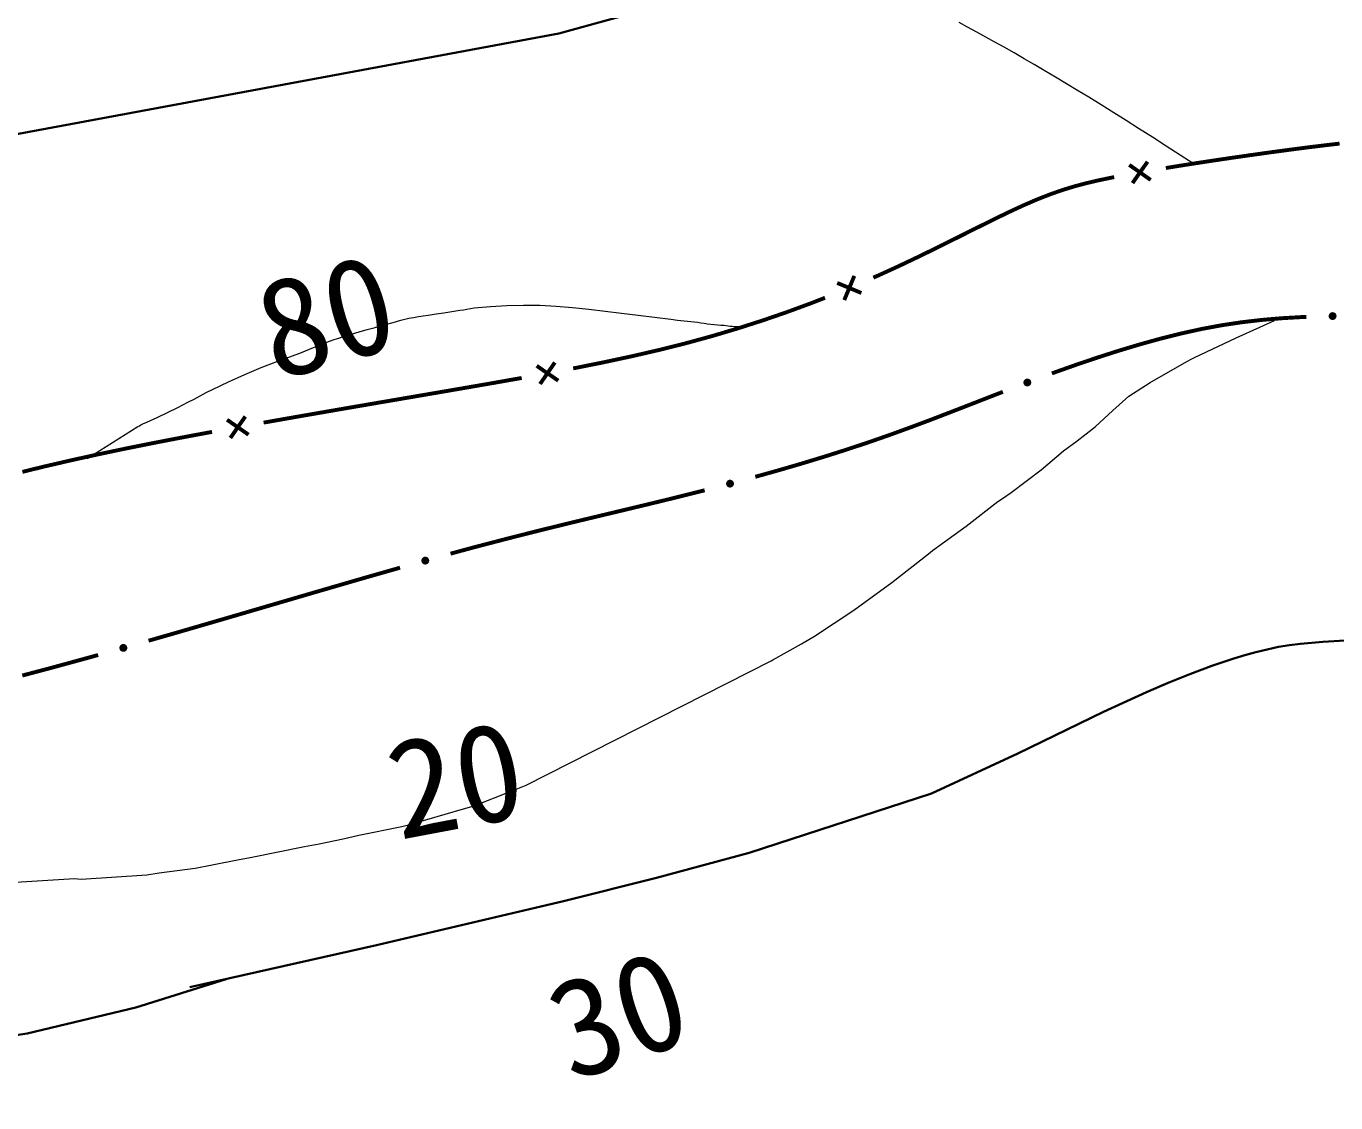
# Model space of a CAD drawing. Header units: inches. Extents: x 36473197 to 36486087, y 3899343 to 3911260.
# Drawn here: x 36484053.8 to 36484253.8, y 3903423.6 to 3903588 of the extents above; entities that cross this region are included whole.
import ezdxf

# ---------------------------------------------------------------- set-up
doc = ezdxf.new("R2010")
doc.units = ezdxf.units.IN
doc.header["$MEASUREMENT"] = 0
doc.layers.get('0').update_dxf_attribs({"lineweight": 0})
doc.layers.get('Defpoints').update_dxf_attribs({"lineweight": 0})
for name, color, linetype, lineweight, true_color in [('保护煤柱', 7, 'Continuous', 0, 0xff0042), ('断层上盘', 1, 'Continuous', 0, 0xff0000), ('断层下盘', 1, 'Continuous', 0, 0xff0000)]:
    doc.layers.add(name, color=color, linetype=linetype, lineweight=lineweight, true_color=true_color)
for name, color, linetype, lineweight in [('四盘区辅运巷', 7, 'Continuous', 0), ('等值线', 7, 'Continuous', 0), ('等值线注记', 7, 'Continuous', 0)]:
    doc.layers.add(name, color=color, linetype=linetype, lineweight=lineweight)
doc.styles.add('仿宋', font='simfang.ttf')
doc.styles.add('宋体', font='SIMSUN.TTC')
doc.linetypes.add('保护煤柱', pattern='A,0.0195,-0.001,[6,西北矿业高家堡煤矿2022年采掘接续图(2022.8.14).shx,S=1.015748031496063e-06,R=0,X=0,Y=0],0.0195', length=0.04)
doc.dimstyles.get("Standard").update_dxf_attribs({"dimtxt": 30, "dimasz": 20, "dimexe": 0.18, "dimexo": 0.0625, "dimgap": 0.09, "dimtad": 1, "dimdec": 0, "dimzin": 0, "dimdsep": 46, "dimtxsty": '仿宋', "dimcen": 0.09, "dimclrd": 150, "dimclre": 150, "dimadec": 0, "dimazin": 0, "dimtfac": 1, "dimtdec": 0, "dimtofl": 0, "dimtmove": 0, "dimatfit": 3, "dimfxl": 1, "dimtolj": 1, "dimtzin": 0, "dimlwd": 0, "dimarcsym": 0})

# ---------------------------------------------------------------- blocks, each defined once
blk = doc.blocks.new('lr_block_21_1')
at = {"color": 1, "true_color": 0xff0000, "const_width": 0.6}
for points in [[(526.5445785373449, 68.43069095909595), (526.1448190957308, 68.41682059969753), (525.7454331889749, 68.39485021028668), (525.3460939005017, 68.37186918128282), (524.946754604578, 68.34888815227896), (524.5474153086543, 68.3259071232751), (524.1480760127306, 68.30292609427124), (523.7487367168069, 68.27994506526738), (523.3493974208832, 68.25696403626353), (522.95005813241, 68.23398300725967), (522.5512424558401, 68.20365743013099), (522.1526819244027, 68.16975310677662), (521.7541213929653, 68.13584878342226), (521.3555608615279, 68.1019444600679), (520.9570003300905, 68.06804013671353), (520.5584397986531, 68.03413581335917), (520.1598792672157, 68.00023149000481), (519.7613187357783, 67.96632716665044), (519.3637293800712, 67.9227849910967), (518.9664172083139, 67.87649202207103), (518.5691050365567, 67.83019905211404), (518.1717928647995, 67.78390608308837), (517.7744806930423, 67.7376131140627), (517.3771685212851, 67.69132014503703), (516.9798563495278, 67.64502717601135), (516.582671225071, 67.59778291732073), (516.187134757638, 67.5381934712641), (515.791598290205, 67.47860402567312), (515.396061822772, 67.41901457961649), (515.000525355339, 67.35942513355985), (514.6049888879061, 67.29983568750322), (514.2094524204731, 67.24024624191225), (513.8139159455895, 67.18065679585561), (513.4193276017904, 67.11543110292405), (513.0260640606284, 67.04232989763841), (512.6328005194664, 66.96922869281843), (512.2395369783044, 66.89612748799846), (511.8462734371424, 66.82302628271282), (511.4530098885298, 66.74992507789284), (511.0597463473678, 66.6768238726072), (510.6664828062057, 66.60372266778722), (510.2749852091074, 66.52191730262712), (509.8843274712563, 66.4359723799862), (509.4936697259545, 66.35002745687962), (509.1030119881034, 66.26408253330737), (508.7123542428017, 66.17813761066645), (508.3216965049505, 66.09219268709421), (507.9310387670994, 66.00624776445329), (507.5403810217977, 65.92030284181237), (507.1516832262278, 65.82602220168337), (506.7636586800218, 65.72887824382633)], [(530.2426651418209, 68.54687103210017), (530.2539696916938, 68.46904939506203), (530.2851709797978, 68.39756177645177), (530.334202311933, 68.33637412916869), (530.3969972804189, 68.2894189208746), (530.4694894775748, 68.26062861876562), (530.5476459786296, 68.2519359709695), (530.6254676133394, 68.26324051991105), (530.6969552338123, 68.29444180801511), (530.7581428810954, 68.34347314294428), (530.8050980865955, 68.40626811422408), (530.8338883891702, 68.4787603104487), (530.8425810337067, 68.5569168063812), (530.8312764838338, 68.63473844341934), (530.8000751957297, 68.7062260620296), (530.7510438635945, 68.76741370931268), (530.6882488951087, 68.81436891760677), (530.6157566979527, 68.84315921971574), (530.537600196898, 68.85185186751187), (530.4597785621881, 68.84054731857032), (530.3882909417152, 68.80934603046626), (530.3271032944322, 68.76031469553709), (530.280148088932, 68.69751972425729), (530.2513577863574, 68.62502752803266), (530.2426651418209, 68.54687103210017)], [(487.6750180646777, 59.79504059487954), (488.0504799112678, 59.93298406945542), (488.4267110973597, 60.06879483070225), (488.8037699460983, 60.20231119636446), (489.1808288097382, 60.335827562958), (489.5578876584768, 60.46934392955154), (489.9349465221167, 60.60286029614508), (490.3120053708553, 60.7363766618073), (490.689064219594, 60.86989302840084), (491.0661230832338, 61.00340939499438), (491.4431820586324, 61.13692539837211), (491.8220435082912, 61.26523696631193), (492.2009134739637, 61.39352394221351), (492.5797834470868, 61.52181091811508), (492.9586534127593, 61.65009789355099), (493.3375233784318, 61.77838486945257), (493.7163933441043, 61.90667184535414), (494.0952633097768, 62.03495882125571), (494.4741332828999, 62.16324579715729), (494.8540126532316, 62.2884707422927), (495.2348998785019, 62.41063831467181), (495.6157871186733, 62.53280588705093), (495.9966743439436, 62.65497345943004), (496.377561584115, 62.77714103274047), (496.7584488093853, 62.89930860511959), (497.1393360495567, 63.0214761774987), (497.520223274827, 63.14364374987781), (497.9011960104108, 63.26553597021848), (498.2842954322696, 63.38057871628553), (498.6673948466778, 63.49562146142125), (499.0504942685366, 63.61066420655698), (499.4335936903954, 63.72570695262402), (499.8166931122541, 63.84074969775975), (500.1997925341129, 63.95579244289547), (500.5828919559717, 64.0708351880312), (500.9659913778305, 64.18587793409824), (501.3506462574005, 64.29553079418838), (501.7361347824335, 64.40229503531009), (502.1216232925653, 64.5090592764318), (502.5071118175983, 64.61582351662219), (502.8926003277302, 64.7225877577439), (503.2780888527632, 64.8293519988656), (503.663577362895, 64.93611623998731), (504.049065887928, 65.0428804801777), (504.435511380434, 65.14601449668407), (504.82353592664, 65.24315845454112), (505.2115604802966, 65.34030241239816), (505.5995850265026, 65.4374463702552), (505.9876095801592, 65.53459032811224), (506.3756341263652, 65.63173428596929), (506.7636586800218, 65.72887824382633)], [(483.64395403862, 58.29833402531222), (483.6809087321162, 58.22891968255863), (483.7344461157918, 58.17219447949901), (483.8012801259756, 58.13119185995311), (483.8762541115284, 58.1082375315018), (483.9542114213109, 58.10565720126033), (484.0307031348348, 58.12390598561615), (484.1001174747944, 58.16086067445576), (484.1568426787853, 58.21439805673435), (484.1978452950716, 58.28123206924647), (484.2207996249199, 58.3562060566619), (484.2233799546957, 58.43416336504743), (484.2051311731339, 58.51065507577732), (484.1681764796376, 58.58006941853091), (484.114639095962, 58.63679462159052), (484.0478050857782, 58.67779724113643), (483.9728311002254, 58.70075156958774), (483.8948737904429, 58.70333189982921), (483.8183820769191, 58.68508311547339), (483.7489677369595, 58.64812842663378), (483.6922425329685, 58.59459104435518), (483.6512399166822, 58.52775703184307), (483.628285586834, 58.45278304442763), (483.6257052570581, 58.37482573604211), (483.64395403862, 58.29833402531222)], [(480.1877828091383, 56.9774503307417), (479.8145996779203, 56.83345605293289), (479.4414165467024, 56.68946177558973), (479.0682334154844, 56.54546749778092), (478.6952436417341, 56.40097441943362), (478.322511062026, 56.25581789202988), (477.9497784674168, 56.11066136462614), (477.5770458877087, 55.9655048372224), (477.2043132930994, 55.82034830935299), (476.8315806984901, 55.67519178194925), (476.458848118782, 55.53003525454551), (476.0861155241728, 55.38487872667611), (475.7133748978376, 55.23974283970892), (475.3405872285366, 55.09472785238177), (474.9677995443344, 54.94971286505461), (474.5950118750334, 54.80469787772745), (474.2222241908312, 54.65968289040029), (473.849436506629, 54.51466790307313), (473.476648837328, 54.36965291574597), (473.1038611531258, 54.22463792841882), (472.7310734689236, 54.07962294109166), (472.3578201085329, 53.93581192614511), (471.9844780117273, 53.79223032761365), (471.6111359074712, 53.6486487290822), (471.237793803215, 53.50506713008508), (470.8644517064095, 53.36148553155363), (470.4911096021533, 53.21790393302217), (470.1177675053477, 53.07432233449072), (469.7444254010916, 52.9307407354936), (469.3706006035209, 52.78842781111598), (468.9962376877666, 52.64752924349159), (468.6218747720122, 52.5066306758672), (468.2475118488073, 52.36573210824281), (467.873148933053, 52.22483354061842), (467.4987860172987, 52.08393497299403), (467.1244231015444, 51.94303640536964), (466.7500601783395, 51.80213783774525), (466.3756893724203, 51.66126058110967), (465.9998955577612, 51.52422406477854), (465.6241017431021, 51.38718754937872), (465.2483079135418, 51.25015103304759), (464.8725140988827, 51.11311451671645), (464.4967202842236, 50.97607800131664), (464.1209264695644, 50.8390414849855), (463.7451326549053, 50.70200496865436), (463.369338825345, 50.56496845325455), (462.9928413406014, 50.42990169627592), (462.6152809858322, 50.29781014332548), (462.237720631063, 50.16571859130636), (461.8601602762938, 50.03362703835592), (461.4825999215245, 49.90153548540547)], [(442.3772124648094, 44.00028672628105), (442.762447193265, 44.1079630991444), (443.1476819366217, 44.21563947200775), (443.5329166650772, 44.3233158448711), (443.9181513935328, 44.43099221773446), (444.3033861219883, 44.53866859152913), (444.688620865345, 44.64634496439248), (445.0738555938005, 44.75402133725584), (445.4590903222561, 44.86169771011919), (445.8437158167362, 44.97151031438261), (446.2277946025133, 45.08323982078582), (446.6118733882904, 45.19496932718903), (446.9959521889687, 45.30669883359224), (447.3800309747458, 45.41842833999544), (447.7641097605228, 45.53015784639865), (448.1481885612011, 45.64188735280186), (448.5322673469782, 45.75361685873941), (448.9163461327553, 45.86534636514261), (449.3004249334335, 45.97707587154582), (449.6832141429186, 46.09314447082579), (450.0659722238779, 46.2093178704381), (450.4487302899361, 46.32549127005041), (450.8314883559942, 46.44166466966271), (451.2142464369535, 46.55783806927502), (451.5970045030117, 46.67401146795601), (451.9797625690699, 46.79018486756831), (452.3625206500292, 46.90635826718062), (452.7452787160873, 47.02253166679293), (453.1271422281861, 47.14158602757379), (453.5083849728107, 47.26263962499797), (453.8896277099848, 47.38369322242215), (454.2708704471588, 47.50474682031199), (454.6521131917834, 47.62580041820183), (455.0333559289575, 47.74685401562601), (455.4145986735821, 47.86790761351585), (455.7958414107561, 47.98896121094003), (456.1770841479301, 48.11001480836421), (456.5576487183571, 48.23315309779719), (456.9371445998549, 48.35957648744807), (457.3166404888034, 48.48599987709895), (457.6961363703012, 48.61242326674983), (458.0756322592497, 48.73884665640071), (458.4551281407475, 48.86527004605159), (458.8346240222454, 48.99169343477115), (459.2141199111938, 49.11811682442203), (459.5936157926917, 49.24454021407291), (459.9723585024476, 49.37316927453503), (460.3499188572168, 49.50526082748547), (460.7274792119861, 49.63735238043591), (461.1050395667553, 49.76944393245503), (461.4825999215245, 49.90153548540547)], [(434.6454352885485, 41.94656374258921), (434.2582649737597, 41.84607080835849), (433.870329387486, 41.74857218191028), (433.4823938012123, 41.65107355639338), (433.0944582223892, 41.55357493087649), (432.7065226361156, 41.45607630442828), (432.3185870498419, 41.35857767891139), (431.9306514635682, 41.2610790533945), (431.5427158772945, 41.16358042694628), (431.1547802910209, 41.06608180142939), (430.7668447121978, 40.96858317498118), (430.3788941949606, 40.87114481907338), (429.9902984946966, 40.77631138265133), (429.6017027944326, 40.68147794622928), (429.2131070941687, 40.58664450980723), (428.8245113939047, 40.49181107338518), (428.4359156936407, 40.39697763696313), (428.0473199933767, 40.30214420054108), (427.6587242931128, 40.20731076411903), (427.2701285928488, 40.11247732769698), (426.8815328925848, 40.01764389174059), (426.4929371923208, 39.92281045531854), (426.1039885878563, 39.82943589473143), (425.7150105834007, 39.73618298070505), (425.326032564044, 39.64293006574735), (424.9370545595884, 39.54967715172097), (424.5480765402317, 39.45642423769459), (424.1590985357761, 39.36317132273689), (423.7701205164194, 39.26991840871051), (423.3811425119638, 39.17666549375281), (422.9921644926071, 39.08341257972643), (422.6031864881516, 38.99015966476873), (422.2141570597887, 38.89712159940973), (421.8250964432955, 38.80421396670863), (421.4360358119011, 38.71130633493885), (421.0469751805067, 38.61839870223776), (420.6579145491123, 38.52549107046798), (420.2688539326191, 38.43258343776688), (419.8797933012247, 38.3396758059971), (419.4907326698303, 38.246768173296), (419.1016720533371, 38.15386054059491), (418.7126114219427, 38.06095290882513), (418.3235507905483, 37.96804527612403), (417.9346766471863, 37.8743602479808), (417.5458056777716, 37.78066192055121), (417.156934723258, 37.68696359312162), (416.7680637687445, 37.5932652647607), (416.3791927993298, 37.49956693733111), (415.9903218448162, 37.40586860990152), (415.6014508903027, 37.31217028247193), (415.2125799208879, 37.21847195504233)], [(438.2262644916773, 42.8780303853564), (438.2561958730221, 42.80531097576022), (438.3038801327348, 42.74358406849205), (438.3663462772965, 42.69619229063392), (438.4386920556426, 42.66595839429647), (438.5160152167082, 42.65570513019338), (438.5939333736897, 42.66632400080562), (438.6666527837515, 42.69625537982211), (438.728379689157, 42.74393964279443), (438.7757714688778, 42.80640578875318), (438.8060053661466, 42.87875156616792), (438.8162586316466, 42.95607472304255), (438.8056397587061, 43.03399288235232), (438.7757083773613, 43.1067122919485), (438.7280241176486, 43.16843919921666), (438.6655579730868, 43.2158309770748), (438.5932121947408, 43.24606487341225), (438.5158890336752, 43.25631813751534), (438.4379708766937, 43.2456992669031), (438.3652514666319, 43.21576788788661), (438.3035245612264, 43.16808362491429), (438.2561327815056, 43.10561747895554), (438.2258988842368, 43.0332717015408), (438.2156456187367, 42.95594854466617), (438.2262644916773, 42.8780303853564)], [(395.8376382738352, 32.26060376269743), (396.2237467318773, 32.36510380357504), (396.6098551899195, 32.46960384445265), (396.9959636479616, 32.57410388579592), (397.3820721060038, 32.67860392667353), (397.7681805640459, 32.78310396755114), (398.1542890220881, 32.88760400889441), (398.5403974801302, 32.99210404977202), (398.9265059381723, 33.09660409064963), (399.3126144111156, 33.20110413152725), (399.6993617042899, 33.30320144305006), (400.0863844528794, 33.40426277881488), (400.4734072014689, 33.50532411504537), (400.8604299426079, 33.60638545081019), (401.2474526911974, 33.70744678704068), (401.6344754397869, 33.80850812280551), (402.0214981809258, 33.90956945903599), (402.4085209295154, 34.01063079480082), (402.7955436781049, 34.11169213056564), (403.1825664266944, 34.21275346679613), (403.5695891678333, 34.31381480256096), (403.9566119164228, 34.41487613879144), (404.3436346650124, 34.51593747455627), (404.7309218347073, 34.61596945812926), (405.1187355667353, 34.7139516598545), (405.5065492838621, 34.81193386251107), (405.8943630158901, 34.90991606423631), (406.2821767479181, 35.00789826689288), (406.6699904799461, 35.10588046861812), (407.057804197073, 35.20386267127469), (407.445617929101, 35.30184487299994), (407.833431661129, 35.3998270756565), (408.221245393157, 35.49780927738175), (408.6090591102839, 35.59579148003832), (408.9968728423119, 35.69377368176356), (409.3846865743399, 35.79175588442013), (409.773039907217, 35.88757268851623), (410.1614827290177, 35.98303041094914), (410.5499255433679, 36.07848813431337), (410.9383683651686, 36.17394585674629), (411.3268111869693, 36.26940358011052), (411.7152540013194, 36.36486130254343), (412.1036968231201, 36.46031902497634), (412.4921396374702, 36.55577674834058), (412.880582459271, 36.65123447077349), (413.2690252810717, 36.7466921932064), (413.6574680954218, 36.84214991657063), (414.0459670424461, 36.93737697182223), (414.4348380118608, 37.03107529925182), (414.8237089663744, 37.12477362761274), (415.2125799208879, 37.21847195504233)], [(388.1293682083488, 30.12012789258733), (387.744475543499, 30.01124211261049), (387.3599827066064, 29.90094588277861), (386.9754898697138, 29.79064965294674), (386.5909970328212, 29.68035342311487), (386.2065041959286, 29.57005719328299), (385.822011359036, 29.45976096345112), (385.4375185221434, 29.34946473361924), (385.0530256852508, 29.23916850378737), (384.6685328483582, 29.12887227395549), (384.2840400114655, 29.01857604412362), (383.8995471745729, 28.90827981475741), (383.5150543376803, 28.79798358492553), (383.1305615007877, 28.68768735509366), (382.7460686638951, 28.57739112526178), (382.3615758270025, 28.46709489542991), (381.9770829901099, 28.35679866559803), (381.5925901532173, 28.24650243576616), (381.2085111886263, 28.13477372657508), (380.8244404271245, 28.02301660738885), (380.4403696730733, 27.91125948820263), (380.0562989115715, 27.79950236901641), (379.6722281575203, 27.68774524983019), (379.2881574034691, 27.57598813064396), (378.9040866419673, 27.46423101145774), (378.5200158879161, 27.35247389227152), (378.1359451264143, 27.2407167730853), (377.7518743723631, 27.12895965389907), (377.3678036183119, 27.01720253564417), (376.9837328568101, 26.90544541645795), (376.5996621027589, 26.79368829727173), (376.2155913412571, 26.68193117808551), (375.8315205872059, 26.57017405889928), (375.4474498331547, 26.45841693971306), (375.0633790716529, 26.34665982052684), (374.6794751286507, 26.23433133773506), (374.2956043258309, 26.12188931275159), (373.9117335230112, 26.00944728776813), (373.5278627276421, 25.89700526278466), (373.1439919248223, 25.78456323780119), (372.7601211294532, 25.67212121281773), (372.3762503266335, 25.55967918783426), (371.9923795312643, 25.4472371628508), (371.6085087284446, 25.33479513740167), (371.2246379330754, 25.2223531124182), (370.8407671302557, 25.10991108743474), (370.456896327436, 24.99746906245127), (370.0730255320668, 24.88502703746781), (369.6891547292471, 24.77258501248434), (369.3052839338779, 24.66014298750088), (368.9214131310582, 24.54770096251741)], [(391.6922488436103, 31.11806657724082), (391.7229158729315, 31.04565433319658), (391.7712234407663, 30.98441399633884), (391.8341668099165, 30.93765790387988), (391.9068153649569, 30.90815896494314), (391.9842384904623, 30.89869009098038), (392.0620450004935, 30.91009830962867), (392.1344572454691, 30.94076534267515), (392.1956975832582, 30.98907291144133), (392.2424536719918, 31.05201628105715), (392.2719526141882, 31.12466483656317), (392.2814214900136, 31.20208796253428), (392.2700132653117, 31.27989446930587), (392.2393462359905, 31.35230671335012), (392.1910386681557, 31.41354705020785), (392.1280952990055, 31.46030314266682), (392.0554467439651, 31.48980208160356), (391.9780236184597, 31.49927095556632), (391.9002171084285, 31.48786273691803), (391.8278048634529, 31.45719570387155), (391.7665645256639, 31.40888813510537), (391.7198084369302, 31.34594476548955), (391.6903094947338, 31.27329620998353), (391.6808406189084, 31.19587308401242), (391.6922488436103, 31.11806657724082)], [(349.7172535136342, 18.96212966926396), (350.1017028689384, 19.07257738243788), (350.4861522167921, 19.18302509607747), (350.8706015646458, 19.2934728092514), (351.2550509124994, 19.40392052289099), (351.6395002678037, 19.51436823606491), (352.0239496156573, 19.6248159497045), (352.408398963511, 19.73526366287842), (352.7928483188152, 19.84571137651801), (353.1772976666689, 19.95615908969194), (353.5617470145226, 20.06660680333152), (353.9461963623762, 20.17705451650545), (354.3306457176805, 20.28750222967938), (354.7148630470037, 20.3987522884272), (355.0989259406924, 20.51053643738851), (355.4829888343811, 20.62232058681548), (355.8670517206192, 20.73410473577678), (356.2511146143079, 20.84588888473809), (356.635177500546, 20.95767303416505), (357.0192403942347, 21.06945718312636), (357.4033032804728, 21.18124133255333), (357.7873661741614, 21.29302548151463), (358.1714290678501, 21.4048096309416), (358.5554919540882, 21.51659377990291), (358.9395548477769, 21.62837792932987), (359.323617734015, 21.74016207829118), (359.7076806277037, 21.85194622725248), (360.0917435213923, 21.96373037667945), (360.4758064076304, 22.07551452564076), (360.8598693013191, 22.18729867506772), (361.2439321875572, 22.29908282402903), (361.627863869071, 22.41131635708734), (362.0117349028587, 22.52375757554546), (362.3956059366465, 22.6361987949349), (362.7794769704342, 22.74864001339301), (363.1633480042219, 22.86108123185113), (363.5472190529108, 22.97352245124057), (363.9310900866985, 23.08596366969869), (364.3149611204863, 23.19840488908812), (364.698832154274, 23.31084610754624), (365.0827031880617, 23.42328732600436), (365.4665742218494, 23.53572854539379), (365.8504452705383, 23.64816976385191), (366.2343163043261, 23.76061098231003), (366.6181873381138, 23.87305220169947), (367.0020583719015, 23.98549342015758), (367.3859294056892, 24.0979346386157), (367.769800439477, 24.21037585800514), (368.1536714881659, 24.32281707646325), (368.5375423356891, 24.43525893753394), (368.9214131310582, 24.54770096251741)], [(345.5811887383461, 17.78619121341035), (345.6119438186288, 17.7138163195923), (345.6603258252144, 17.65263477852568), (345.7233260124922, 17.60595527105033), (345.796010389924, 17.57654470764101), (345.8734449744225, 17.56717000063509), (345.951237551868, 17.57867283793166), (346.023612447083, 17.60942791448906), (346.08479398489, 17.65780992619693), (346.1314734965563, 17.72081011347473), (346.1608840599656, 17.7934944909066), (346.1702587679029, 17.870929075405), (346.158755928278, 17.9487216505222), (346.1280008479953, 18.02109654434025), (346.0796188414097, 18.08227808540687), (346.0166186541319, 18.12895759288222), (345.9439342767, 18.15836815629154), (345.8664996922016, 18.16774286329746), (345.7887071147561, 18.15624002600089), (345.7163322195411, 18.12548494944349), (345.6551506817341, 18.07710293773562), (345.6084711700678, 18.01410275045782), (345.5790606066585, 17.94141837302595), (345.5696858987212, 17.86398378852755), (345.5811887383461, 17.78619121341035)], [(342.0195244178176, 16.78392016235739), (341.6344796270132, 16.67556653544307), (341.2494348362088, 16.56721290852875), (340.864080414176, 16.45997549872845), (340.4782406017184, 16.35448787594214), (340.0924007892609, 16.24900025269017), (339.7065609768033, 16.14351262990385), (339.3207211643457, 16.03802500665188), (338.9348813444376, 15.93253738386557), (338.54904153198, 15.82704976107925), (338.1632017195225, 15.72156213782728), (337.7773619070649, 15.61607451504096), (337.3915220946074, 15.51058689178899), (337.0056822821498, 15.40509926900268), (336.6198424696922, 15.2996116457507), (336.2340026572347, 15.19412402296439), (335.8481628447771, 15.08863640017807), (335.462323024869, 14.9831487769261), (335.0764832124114, 14.87766115413979), (334.6906433999538, 14.77217353088781), (334.3041888028383, 14.66897219885141), (333.9174788221717, 14.56672057788819), (333.5307688489556, 14.46446895692497), (333.144058868289, 14.36221733596176), (332.7573488950729, 14.25996571499854), (332.3706389144063, 14.15771409403533), (331.9839289411902, 14.05546247307211), (331.5972189605236, 13.9532108521089), (331.2105089873075, 13.85095923114568), (330.8237990066409, 13.74870761018246), (330.4370890334249, 13.64645598921925)]]:
    blk.add_lwpolyline(points, dxfattribs=at)
blk = doc.blocks.new('lr_block_37')
at = {"color": 1, "true_color": 0xff0000, "const_width": 0.5940594059405941}
for points in [[(518.3128262758255, 67.0057094511576), (517.9154542014003, 66.95993350725621), (517.5180821269751, 66.91415756335482), (517.1207100600004, 66.86838161945343), (516.7233379855752, 66.82260567555204), (516.32596591115, 66.77682973211631), (515.9288766980171, 66.72867789212614), (515.531864374876, 66.67988018877804), (515.1348520517349, 66.63108248542994), (514.7378397285938, 66.58228478208184), (514.3408274129033, 66.53348707873374), (513.9438150897622, 66.48468937538564), (513.5468027666211, 66.43589167203754), (513.1500745564699, 66.38484166003764), (512.7533809542656, 66.33351737633348), (512.3566873520613, 66.28219309262931), (511.9599937349558, 66.23086880892515), (511.5633001327515, 66.17954452522099)], [(491.7759896740317, 63.27647208562121), (492.1707282960415, 63.34113599313423), (492.5654669180512, 63.40579990157858), (492.960205540061, 63.4704638090916), (493.3549873828888, 63.53485912876204), (493.7500851303339, 63.59729127865285), (494.145182877779, 63.65972342854366), (494.540280610323, 63.72215557843447), (494.9353783577681, 63.78458772832528), (495.3304761052132, 63.84701987821609), (495.7255738377571, 63.9094520281069), (496.1206730008125, 63.97187506081536), (496.5160791128874, 64.03232340561226), (496.9114854186773, 64.09277056204155), (497.3068917095661, 64.15321771753952), (497.7022980153561, 64.21366487303749), (498.0977043062449, 64.27411202853546), (498.4931106120348, 64.33455918403342), (498.8885169178247, 64.39500634046271), (499.284114100039, 64.45418522460386), (499.6797949373722, 64.51280838716775), (500.0754757747054, 64.57143154926598), (500.4711566120386, 64.63005471182987), (500.8668374493718, 64.6886778739281), (501.262518286705, 64.74730103649199), (501.6581991240382, 64.80592419859022), (502.0539501160383, 64.8640666003339), (502.4498835653067, 64.92095861630514), (502.8458170220256, 64.97785063227639), (503.2417504712939, 65.03474264824763), (503.6376839280128, 65.09163466421887), (504.0336173772812, 65.14852668019012), (504.4295508265495, 65.20541869523004), (504.8254842832685, 65.26231071120128), (505.2216182351112, 65.31778584141284), (505.6177919209003, 65.37298005633056), (506.0139656215906, 65.42817427171394), (506.4101393222809, 65.48336848663166), (506.8063130229712, 65.53856270201504), (507.2024867236614, 65.59375691739842), (507.5986604094505, 65.64895113231614), (507.9949431866407, 65.70334940729663), (508.3913596943021, 65.75677180150524), (508.7877762019634, 65.81019419571385), (509.1841927096248, 65.86361658992246), (509.5806092172861, 65.9170389836654), (509.9770257249475, 65.97046137787402), (510.3734422326088, 66.02388377208263), (510.7699129134417, 66.07689595827833), (511.1666065305471, 66.12822024151683), (511.5633001327515, 66.17954452522099)], [(487.8319624811411, 62.60982042225078), (486.1912018358707, 63.75292868865654)], [(487.8316579014063, 62.61156418127939), (488.9877633303404, 64.24319288926199)], [(483.8978993073106, 61.88684732280672), (483.5049197971821, 61.81223428202793), (483.113254532218, 61.73101378558204), (482.7216341495514, 61.64956762408838), (482.3300137668848, 61.5681214616634), (481.9383933916688, 61.48667529877275), (481.5467730090022, 61.40522913727909), (481.1569168865681, 61.31580565869808), (480.7674742788076, 61.22451239544898), (480.3780316859484, 61.13321913219988), (479.9885890781879, 61.04192586941645), (479.5991464853287, 60.95063260616735), (479.2125700414181, 60.84794097067788), (478.8262650519609, 60.74416980566457), (478.4399600550532, 60.64039864018559), (478.0536550655961, 60.53662747517228), (477.6679293513298, 60.43084861850366), (477.2857197672129, 60.31288324436173), (476.9035101681948, 60.19491787068546), (476.5213005840778, 60.07695249654353), (476.1390909999609, 59.95898712286726), (475.7586030066013, 59.83580325450748), (475.3812294900417, 59.70317884907126), (475.0038559883833, 59.57055444363505), (474.6264824718237, 59.43793003819883), (474.2491089552641, 59.30530563276261), (473.8738941773772, 59.16688433941454), (473.501692943275, 59.02037071995437), (473.1294917091727, 58.87385710049421), (472.7572904750705, 58.72734348010272), (472.3850892409682, 58.58082986064255), (472.0138218551874, 58.43205429147929), (471.646664917469, 58.27332249935716), (471.2795079797506, 58.11459070723504), (470.9123510420322, 57.95585891511291), (470.5451941043139, 57.79712712345645), (470.1780371665955, 57.63839533133432), (469.8131477683783, 57.47460496611893), (469.4503576606512, 57.30613142764196), (469.087567538023, 57.13765788916498), (468.7247774302959, 56.96918435115367), (468.3619873076677, 56.8007108126767), (467.9991971999407, 56.63223727419972), (467.6373292207718, 56.46182208042592), (467.2775016725063, 56.28711047535762), (466.917674139142, 56.11239887028933), (466.5578466057777, 55.93768726568669), (466.1980190724134, 55.76297566061839), (465.8381915390491, 55.58826405601576), (465.4783640056849, 55.41355245094746), (465.1194780617952, 55.23692422546446)], [(487.8319624811411, 62.60982042225078), (486.6888542175293, 60.96905977791175)], [(487.8316579088569, 62.61156418174505), (489.4632866159081, 61.4554587546736)], [(447.1146418601274, 46.53406141931191), (447.4813672602177, 46.69378769816831), (447.8475659191608, 46.85469380347058), (448.2113119959831, 47.02109327027574), (448.5750580877066, 47.1874927370809), (448.93880417943, 47.35389220388606), (449.3025502711535, 47.52029167069122), (449.6662963628769, 47.68669113656506), (450.0300424546003, 47.85309060337022), (450.3937885314226, 48.01949007017538), (450.7575346231461, 48.18588953698054), (451.1205144450068, 48.35393143165857), (451.4817272052169, 48.5257608294487), (451.8429399654269, 48.6975902277045), (452.204152725637, 48.86941962549463), (452.565365485847, 49.04124902328476), (452.926578246057, 49.21307842154056), (453.2877910062671, 49.38490781933069), (453.6490037664771, 49.55673721712083), (454.0102165266871, 49.72856661491096), (454.3701564222574, 49.90303415432572), (454.7294510602951, 50.07883903943002), (455.0887457132339, 50.25464392406866), (455.4480403512716, 50.4304488087073), (455.8073350042105, 50.60625369288027), (456.1666296422482, 50.78205857751891), (456.525924295187, 50.95786346215755), (456.8852189332247, 51.13366834679618), (457.2441395223141, 51.31023111520335), (457.6022174954414, 51.48850103234872), (457.9602954685688, 51.66677094949409), (458.3183734416962, 51.84504086663947), (458.6764514148235, 52.02331078378484), (459.0345293879509, 52.20158070093021), (459.3926073759794, 52.37985061807558), (459.7506853491068, 52.55812053522095), (460.1086471825838, 52.73662306554615), (460.4663141071796, 52.91571626067162), (460.8239810317755, 53.0948094567284), (461.1816479414701, 53.27390265278518), (461.539314866066, 53.45299584791064), (461.8969817906618, 53.63208904396743), (462.2546487152576, 53.81118223909289), (462.6123156398535, 53.99027543514967), (462.9703184515238, 54.16869534179568), (463.3285117298365, 54.34673348907381), (463.686704993248, 54.52477163635194), (464.0448982566595, 54.70280978363007), (464.4030915349722, 54.8808479309082), (464.7612847983837, 55.05888607818633), (465.1194780617952, 55.23692422546446)], [(443.4391134604812, 44.95630717510357), (441.5925359874964, 45.72373381769285)], [(443.4391134604812, 44.95630717556924), (444.2065401002765, 46.80288464436308)], [(443.4391134604812, 44.95630717556924), (442.6716868206859, 43.1097297067754)], [(443.4391134604812, 44.9563071760349), (445.285690933466, 44.18888053344563)], [(439.7315611094236, 43.45542390318587), (439.3589010611176, 43.31008126260713), (438.9862410053611, 43.1647386229597), (438.6135809496045, 43.01939598331228), (438.2409208938479, 42.87405334273353), (437.8682608380914, 42.72871070308611), (437.4954464137554, 42.58377588214353), (437.1199461519718, 42.44593702862039), (436.7444458901882, 42.30809817416593), (436.3689456135035, 42.17025931971148), (435.9934453517199, 42.03242046525702), (435.6179450899363, 41.89458161080256), (435.2424448281527, 41.7567427563481), (434.8669445514679, 41.61890390282497), (434.4914442896843, 41.48106504837051), (434.1159440279007, 41.34322619391605), (433.739256426692, 41.20872710598633), (433.3610142320395, 41.07860082900152), (432.9827720522881, 40.94847455201671), (432.6045298576355, 40.81834827503189), (432.2262876778841, 40.68822199804708), (431.8480454832315, 40.55809572106227), (431.4698033034801, 40.42796944407746), (431.0915611088276, 40.29784316709265), (430.7133189290762, 40.16771689010784), (430.3350767344236, 40.03759061312303), (429.9551676213741, 39.91247914033011), (429.5742925405502, 39.7902736668475), (429.1934174746275, 39.66806819336489), (428.8125423938036, 39.54586271988228), (428.4316673278809, 39.42365724639967), (428.050792247057, 39.30145177384838), (427.6699171811342, 39.17924630036578), (427.2890421003103, 39.05704082688317), (426.9081670343876, 38.9348353529349), (426.5272919535637, 38.81262987945229), (426.1447678208351, 38.69575831852853), (425.7613800168037, 38.58168029226363), (425.3779922276735, 38.4676022650674), (424.9946044236422, 38.35352423787117), (424.6112166196108, 38.23944621067494), (424.2278288304806, 38.12536818347871), (423.8444410264492, 38.01129015721381), (423.4610532224178, 37.89721213001758), (423.0776654332876, 37.78313410282135), (422.6942776292562, 37.66905607562512), (422.3096904456615, 37.5591746782884), (421.9239215403795, 37.45342804398388), (421.5381526201963, 37.34768140967935), (421.1523837149143, 37.24193477444351), (420.7666148096323, 37.13618814013898)], [(401.2766653597355, 32.67216761223972), (401.6696232259274, 32.74689452257007), (402.0620214268565, 32.82448306959122), (402.4541777893901, 32.90330811217427), (402.8463341519237, 32.982133153826), (403.2384905144572, 33.06095819640905), (403.6306468769908, 33.13978323806077), (404.0228032395244, 33.2186082797125), (404.4149596020579, 33.29743332229555), (404.8071159571409, 33.37625836394727), (405.1992723196745, 33.45508340653032), (405.5914286822081, 33.53390844818205), (405.9835850447416, 33.61273348983377), (406.3749124780297, 33.69554748246446), (406.7660057768226, 33.7794881220907), (407.1570990756154, 33.86342876218259), (407.5481923744082, 33.94736940180883), (407.9392856732011, 34.03131004190072), (408.3303789719939, 34.11525068152696), (408.7214722707868, 34.19919132115319), (409.1125655695796, 34.28313196124509), (409.5036588683724, 34.36707260087132), (409.8947521671653, 34.45101324096322), (410.2858438417315, 34.5349611947313), (410.6755844503641, 34.62496946658939), (411.0652982145548, 34.71509818732738), (411.4550119638443, 34.80522690806538), (411.844725728035, 34.89535562880337), (412.2344394922256, 34.98548434954137), (412.6241532415152, 35.07561306934804), (413.0138670057058, 35.16574179008603), (413.4035807698965, 35.25587051082402), (413.793294519186, 35.34599923156202), (414.1830082833767, 35.43612795230001), (414.5721500664949, 35.52862789714709), (414.9600968509912, 35.62608197098598), (415.3480436354876, 35.72353604482487), (415.7359904050827, 35.82099011866376), (416.123937189579, 35.91844419250265), (416.5118839591742, 36.0158982668072), (416.8998307436705, 36.11335234064609), (417.2877775281668, 36.21080641448498), (417.6757242977619, 36.30826048832387), (418.0636710822582, 36.40571456216276), (418.4516178667545, 36.50316863600165), (418.8377702832222, 36.60745496768504), (419.2235391885042, 36.71320160198957), (419.6093080937862, 36.81894823629409), (419.9950769990683, 36.92469487152994), (420.3808459043503, 37.03044150583446), (420.7666148096323, 37.13618814013898)], [(397.34692183882, 31.92578422976658), (395.7026492804289, 33.06383508443832)], [(397.3469218462706, 31.92578423023224), (396.2088709920645, 30.2815116699785)], [(397.3470866456628, 31.92489850800484), (398.4720330908895, 33.57816421240568)], [(397.3470866531134, 31.92489850800484), (399.0003523603082, 30.79995206044987)], [(393.4115280508995, 31.20977050019428), (393.0179155319929, 31.13857758091763), (392.6239844188094, 31.06916379136965), (392.2300532981753, 30.99975000089034), (391.8361221775413, 30.93033621134236), (391.4421910569072, 30.86092242086306), (391.0482599437237, 30.79150863131508), (390.6543288230896, 30.72209484083578), (390.2603977024555, 30.6526810512878), (389.866466589272, 30.5832672608085), (389.4725354686379, 30.51385347126052), (389.0786043480039, 30.44443968078122), (388.684665709734, 30.37506901053712), (388.2905122041702, 30.30692933686078), (387.8963586986065, 30.2387896636501), (387.5022051930428, 30.17064998997375), (387.108051687479, 30.10251031676307), (386.7138981819153, 30.03437064308673), (386.3197446763515, 29.96623096987605), (385.9255911707878, 29.89809129666537), (385.5314376801252, 29.82995162298903), (385.1372841745615, 29.76181194977835), (384.7431306689978, 29.69367227610201), (384.348977163434, 29.62553260289133), (383.9547517970204, 29.55781016638502), (383.5605134814978, 29.4901629104279), (383.1662751659751, 29.42251565540209), (382.7720368504524, 29.35486840037629), (382.3777985349298, 29.28722114535049), (381.9835602194071, 29.21957388939336), (381.5893219038844, 29.15192663436756), (381.1950835883617, 29.08427937934175), (380.8008452802896, 29.01663212431595), (380.406606964767, 28.94898486835882), (380.0123686492443, 28.88133761333302), (379.6181097254157, 28.81381063256413), (379.2238396629691, 28.74634866928682), (378.8295695930719, 28.67888670554385), (378.4352995306253, 28.61142474226654), (378.0410294681787, 28.54396277898923), (377.6467594057322, 28.47650081571192), (377.2524893432856, 28.40903885196894), (376.8582192733884, 28.34157688869163), (376.4639492109418, 28.27411492541432), (376.0696791484952, 28.20665296213701), (375.6754090860486, 28.13919099839404), (375.2811393290758, 28.07172725582495), (374.8868699222803, 28.00426140753552), (374.492600530386, 27.93679555831477), (374.0983311235905, 27.86932970909402), (373.7040617316961, 27.80186386080459)], [(353.9977308809757, 24.38729374296963), (354.3916597813368, 24.45672009326518), (354.7855886816978, 24.52614644356072), (355.1795175820589, 24.59557279385626), (355.5734464973211, 24.66499914415181), (355.9673753976822, 24.73442549444735), (356.3613042980433, 24.80385184427723), (356.7552332133055, 24.87327819457278), (357.1491621136665, 24.94270454486832), (357.5430910140276, 25.01213089516386), (357.9370199292898, 25.08155724545941), (358.3310711979866, 25.15028519183397), (358.7251388430595, 25.21891965344548), (359.1192064881325, 25.28755411598831), (359.5132741332054, 25.35618857759982), (359.9073417782784, 25.42482303921133), (360.3014094233513, 25.49345750082284), (360.6954770833254, 25.56209196336567), (361.0895447283983, 25.63072642497718), (361.4836123734713, 25.69936088658869), (361.8776800185442, 25.76799534913152), (362.2717476636171, 25.83662981074303), (362.6659064590931, 25.90473864972591), (363.06007578969, 25.97278671804816), (363.4542451202869, 26.04083478730172), (363.8484144508839, 26.10888285562396), (364.2425837740302, 26.17693092487752), (364.6367531046271, 26.24497899413109), (365.0309224352241, 26.31302706245333), (365.425091765821, 26.38107513170689), (365.8192610964179, 26.44912320096046), (366.2134304195642, 26.5171712692827), (366.6075997501612, 26.58521933853626), (367.0018246769905, 26.65294442232698), (367.3960607647896, 26.72060461062938), (367.7902968674898, 26.78826479893178), (368.18453297019, 26.85592498723418), (368.5787690579891, 26.92358517553657), (368.9730051606894, 26.99124536383897), (369.3672412484884, 27.05890555214137), (369.7614773511887, 27.12656574044377), (370.1557134389877, 27.19422592874616), (370.549949541688, 27.26188611704856), (370.944185629487, 27.32954630535096), (371.3384453207254, 27.39706876594573), (371.7327147275209, 27.46453461516649), (372.1269841194153, 27.5320004648529), (372.5212535262108, 27.59946631314233), (372.9155229330063, 27.66693216236308), (373.3097923249006, 27.73439801158383), (373.7040617316961, 27.80186386080459)], [(350.0597311481833, 23.68573511950672), (348.4151128679514, 24.82328631542623)], [(350.0600911453366, 23.68374140793458), (351.2030177116394, 25.32462862879038)], [(346.1245550885797, 22.96852566860616), (345.7310374826193, 22.89680472388864), (345.3375198766589, 22.82508377823979), (344.9442672431469, 22.75192761281505), (344.5510817170143, 22.67840791121125), (344.1578962057829, 22.60488820914179), (343.7647106796503, 22.53136850753799), (343.3715251535177, 22.45784880593419), (342.9783396422863, 22.38432910386473), (342.5851541161537, 22.31080940226093), (342.1919686049223, 22.23728970065713), (341.7987830787897, 22.16376999905333), (341.4055975526571, 22.09025029744953), (341.0125182271004, 22.0161719317548), (340.6197811663151, 21.94029308063909), (340.2270441055298, 21.86441422952339), (339.8343070447445, 21.78853537840769), (339.4415699839592, 21.71265652822331), (339.0488329231739, 21.6367776771076), (338.6560958623886, 21.5608988259919), (338.2633588016033, 21.4850199748762), (337.870621740818, 21.40914112469181), (337.4778846800327, 21.33326227357611), (337.0851476192474, 21.25738342246041), (336.6928281039, 21.17938545905054), (336.3006625622511, 21.10060606105253), (335.9084970355034, 21.02182666305453), (335.5163314938545, 20.94304726459086), (335.1241659671068, 20.86426786659285), (334.732000425458, 20.78548846859485), (334.3398348987103, 20.70670907059684), (333.9476693570614, 20.62792967259884), (333.5555038303137, 20.54915027413517), (333.1633382886648, 20.47037087613717), (332.771341368556, 20.39077063230798), (332.3798763304949, 20.3085811031051), (331.9884112775326, 20.22639157390222), (331.5969462394714, 20.14420204469934), (331.2054811865091, 20.06201251549646), (330.814016148448, 19.97982298629358), (330.4225511103868, 19.89763345709071), (330.0310860574245, 19.8154439269565), (329.6396210193634, 19.73325439775363), (329.2481559664011, 19.65106486855075), (328.85669092834, 19.56887533934787), (328.4658331871033, 19.48386286059394), (328.0752020031214, 19.39779731025919), (327.6845708191395, 19.31173175899312), (327.2939396500587, 19.22566620772704), (326.9033084660769, 19.13960065739229), (326.512677282095, 19.05353510612622)], [(350.0597311481833, 23.68573511997238), (348.9221799522638, 22.04111684300005)], [(350.0600911453366, 23.68374140793458), (351.7009783685207, 22.54081484535709)], [(317.165463835001, 16.86650658026338), (317.5540209710598, 16.96149789728224), (317.9425781220198, 17.05648921383545), (318.3311352580786, 17.15148053038865), (318.7196923941374, 17.24647184694186), (319.1082495301962, 17.34146316349506), (319.496806666255, 17.43645448051393), (319.8853638023138, 17.53144579706714), (320.2739209383726, 17.62643711362034), (320.6630537882447, 17.71901119826362), (321.0527154952288, 17.80936469370499), (321.4423772022128, 17.89971818821505), (321.8320389091969, 17.99007168365642), (322.2217006161809, 18.0804251790978), (322.6113623231649, 18.17077867360786), (323.001024030149, 18.26113216904923), (323.390685737133, 18.35148566355929), (323.7803474441171, 18.44183915900066), (324.1700091511011, 18.53219265351072), (324.5596708580852, 18.6225461489521), (324.9501525461674, 18.70927290199324), (325.3407837301493, 18.79533845325932), (325.7314149141312, 18.88140400359407), (326.1220460981131, 18.96746955486014), (326.512677282095, 19.05353510612622)]]:
    blk.add_lwpolyline(points, dxfattribs=at)
blk = doc.blocks.new('*D205')
at = {"layer": 'Defpoints', "color": 0, "transparency": 16777216}
for p in [(36485936.08642913, 3904772.871068165), (36482207.75390308, 3899448.442783011), (36482358.82826972, 3899342.655749205)]:
    blk.add_point(p, dxfattribs=at)
at = {"layer": '四盘区辅运巷', "color": 150, "lineweight": -2, "transparency": 16777216}
for p, q in [((36485936.13762555, 3904772.835218804), (36486087.30824145, 3904666.980788233)), ((36482207.80509949, 3899448.406933654), (36482358.97571541, 3899342.55250307))]:
    blk.add_line(p, q, dxfattribs=at)
at = {"layer": '四盘区辅运巷', "color": 150, "lineweight": 0, "transparency": 16777216}
blk.add_line((36486075.68900335, 3904650.701178098), (36482370.3000621, 3899359.038605465), dxfattribs=at)
at = {"layer": '四盘区辅运巷', "color": 150, "transparency": 16777216}
for points in [[(36486072.95852731, 3904652.613143496), (36486078.4194794, 3904648.789212702), (36486087.16079574, 3904667.084034363)], [(36482367.56958605, 3899360.950570863), (36482373.03053814, 3899357.126640068), (36482358.82826971, 3899342.6557492)]]:
    blk.add_solid(points, dxfattribs=at)
at = {"layer": '四盘区辅运巷', "color": 0, "transparency": 16777216, "insert": (36484210.4932432, 3902013.623688798), "char_height": 30, "attachment_point": 5, "rotation": 54.999077898671096, "style": '仿宋'}
blk.add_mtext('\\A1;650', dxfattribs=at)

msp = doc.modelspace()

# ---------------------------------------------------------------- linework, layer by layer
at = {"layer": '保护煤柱', "color": 1, "linetype": '保护煤柱', "lineweight": 30, "ltscale": 3750, "true_color": 0xff0000, "flags": 128}
for points in [[(36483767.57139701, 3903569.259478904), (36483821.13031401, 3903573.371747098), (36483840.9100085, 3903573.440157025), (36483880.37905347, 3903571.153999853), (36483899.90296081, 3903568.516347565), (36483959.78388835, 3903554.3113951), (36483971.21019892, 3903552.747741048), (36483975.00810164, 3903552.504082263), (36483978.79075695, 3903552.476989603), (36483982.20311397, 3903552.730439151), (36483992.37127788, 3903554.430867805), (36484052.04207151, 3903571.488216171), (36484135.11984585, 3903586.892866543), (36484149.36795907, 3903590.84736246), (36484188.11823661, 3903607.943073147), (36484201.46711393, 3903612.186680277), (36484215.09146901, 3903615.541166778), (36484246.27154966, 3903620.578058957), (36484262.00869474, 3903621.93328363), (36484277.77574151, 3903622.379451049), (36484306.31024971, 3903620.276741697), (36484328.83095544, 3903616.599267237)], [(36484078.76430347, 3903441.236019555), (36484107.29553282, 3903447.633323488), (36484135.83040088, 3903454.3741091), (36484150.04106882, 3903457.962081432), (36484164.17821267, 3903461.781643953), (36484192.01190541, 3903470.837372935), (36484205.21155382, 3903476.958308815), (36484218.30088123, 3903483.315469403), (36484224.86905821, 3903486.315125465), (36484228.16941337, 3903487.727561074), (36484231.48522164, 3903489.063137873), (36484234.82067612, 3903490.305237466), (36484238.18107739, 3903491.433246681), (36484239.87282959, 3903491.946087731), (36484241.57392678, 3903492.418662748), (36484245.01336702, 3903493.209330144), (36484246.68529919, 3903493.480905714), (36484248.37082393, 3903493.696785485), (36484251.77061313, 3903494.003067867), (36484255.19870658, 3903494.17565374), (36484258.64705246, 3903494.240581874), (36484265.58023406, 3903494.121515939), (36484272.5222944, 3903493.782432796), (36484283.3235455, 3903493.079867888), (36484294.07310919, 3903492.032989531), (36484304.770222, 3903490.591846433), (36484315.38055082, 3903488.694570247), (36484332.31667126, 3903484.397260938), (36484349.09252822, 3903479.410786425), (36484365.82724022, 3903474.201268018), (36484382.62812899, 3903469.095869136), (36484396.61393142, 3903465.170602072), (36484410.69457544, 3903461.739015622), (36484417.76192079, 3903460.284958323), (36484424.84736128, 3903459.056279112), (36484431.95393989, 3903458.106163403), (36484439.09143034, 3903457.527157498), (36484443.37441472, 3903457.442689473), (36484447.66896619, 3903457.514747707), (36484456.26997676, 3903458.030172542), (36484464.86377796, 3903458.969665931), (36484473.42746145, 3903460.287612382), (36484481.93856329, 3903461.96117104), (36484490.37157501, 3903463.983891765), (36484498.6927219, 3903466.368176168), (36484506.84101815, 3903469.168955425), (36484514.55861881, 3903472.452782026), (36484522.11051629, 3903476.082434744), (36484536.93685803, 3903484.002168049), (36484551.59334782, 3903492.413552633), (36484566.2883881, 3903500.915728281), (36484583.52259112, 3903510.332064033), (36484592.24861427, 3903514.783788183), (36484601.04548962, 3903519.009952236), (36484609.9209394, 3903522.95274172), (36484618.88807417, 3903526.537337123), (36484623.41218156, 3903528.164150915), (36484627.96825351, 3903529.657336773), (36484632.56220064, 3903530.990278799), (36484637.20563126, 3903532.112622599), (36484640.33611052, 3903532.692038678), (36484643.49126383, 3903533.165972179), (36484649.85511341, 3903533.879746781), (36484656.27296458, 3903534.349086386), (36484662.73051599, 3903534.627491775), (36484675.72011966, 3903534.767847189), (36484688.73171931, 3903534.595578964), (36484712.43736207, 3903534.233455184), (36484736.09576251, 3903533.516487354), (36484759.76250741, 3903532.504943843), (36484783.43872045, 3903531.396252591), (36484799.84699138, 3903530.72579305), (36484809.67960374, 3903530.365917068)], [(36483145.42671668, 3903275.617089523), (36483162.71846947, 3903281.942703243), (36483205.92173128, 3903293.686820505), (36483281.59505642, 3903318.31870532), (36483289.38170535, 3903320.150732394), (36483294.66194051, 3903320.995191354), (36483311.37667217, 3903321.733574354), (36483361.4861183, 3903321.174658962), (36483366.43713579, 3903321.301419708), (36483371.35709997, 3903321.687358475), (36483376.20491097, 3903322.50817847), (36483408.90454499, 3903331.738715379), (36483422.43004085, 3903337.05134786), (36483429.81301972, 3903340.525026912), (36483448.24538851, 3903350.959771102), (36483465.88616146, 3903362.72329248), (36483514.31683715, 3903400.505624922), (36483524.66158994, 3903407.257781647), (36483558.18169118, 3903425.332387629), (36483572.57177011, 3903431.900005518), (36483575.11320959, 3903432.790402966), (36483577.85474847, 3903433.488578121), (36483586.27967916, 3903434.830680458), (36483665.88171032, 3903441.090492765), (36483693.7040206, 3903445.32154951), (36483772.68214176, 3903451.264022813), (36483787.07845993, 3903451.486674641), (36483812.27642043, 3903450.621413057), (36483830.13658103, 3903448.591148163), (36483897.86510124, 3903432.287041585), (36483936.73116673, 3903426.545141669), (36483968.46716252, 3903424.795810491), (36484003.21559068, 3903426.388435937), (36484053.92021693, 3903434.185466652), (36484070.54009627, 3903438.128546196), (36484084.33666606, 3903442.485460884)]]:
    msp.add_lwpolyline(points, dxfattribs=at)
at = {"layer": '等值线', "linetype": 'Continuous', "lineweight": 0, "flags": 128}
for points in [[(36484232.13616775, 3903566.960550128), (36484230.00716151, 3903568.317387687), (36484227.88475238, 3903569.685929115), (36484225.76357527, 3903571.057041565), (36484223.6389021, 3903572.422770584), (36484221.74739881, 3903573.620453487), (36484219.85043742, 3903574.809294642), (36484217.94894896, 3903575.990794284), (36484216.04298741, 3903577.165053986), (36484214.34711212, 3903578.200990867), (36484212.64740176, 3903579.230623547), (36484210.94362934, 3903580.253469433), (36484209.23532984, 3903581.268712742), (36484207.70819487, 3903582.165651664), (36484206.17722383, 3903583.056026656), (36484204.64224973, 3903583.93943419), (36484203.10283954, 3903584.815059276), (36484201.71599217, 3903585.593078728), (36484200.32541174, 3903586.364409712), (36484198.93101323, 3903587.128772481), (36484197.53242366, 3903587.885406017), (36484196.25738616, 3903588.564484297)], [(36484063.07114576, 3903521.990282014), (36484065.01292598, 3903523.20825944), (36484066.94621597, 3903524.442617449), (36484068.88652314, 3903525.664583657), (36484070.84382881, 3903526.857889138), (36484071.05496229, 3903526.991876925), (36484071.26698078, 3903527.124148158), (36484071.37401707, 3903527.188092209), (36484071.48214239, 3903527.249676559), (36484071.59179774, 3903527.307920206), (36484071.70384717, 3903527.360903321), (36484071.82699488, 3903527.407646371), (36484071.95233865, 3903527.44958776), (36484072.07840444, 3903527.490014405), (36484072.20385821, 3903527.531908764), (36484073.79305682, 3903528.241490333), (36484075.36035775, 3903529.00632204), (36484076.92044444, 3903529.78920757), (36484078.47399397, 3903530.58499806), (36484079.40430899, 3903531.075715372), (36484080.33467202, 3903531.565281855), (36484081.26706612, 3903532.050550758), (36484082.20407434, 3903532.527054082), (36484084.65920658, 3903533.699725963), (36484087.14210762, 3903534.8144233), (36484089.64725032, 3903535.875167069), (36484092.18429205, 3903536.845183686), (36484092.18926714, 3903536.846776654), (36484092.19424927, 3903536.848346345), (36484092.19925137, 3903536.849842625), (36484092.20429249, 3903536.851183884), (36484092.20678554, 3903536.8517157), (36484092.20928861, 3903536.852203644), (36484092.21179366, 3903536.852682238), (36484092.21429272, 3903536.853183965), (36484094.0321558, 3903537.497546081), (36484095.83052123, 3903538.205512781), (36484097.62507354, 3903538.927292997), (36484099.42445099, 3903539.636269823), (36484100.11542217, 3903539.897409468), (36484100.80890845, 3903540.15088597), (36484101.50504079, 3903540.396241571), (36484102.20451225, 3903540.631301124), (36484103.40875697, 3903541.001588336), (36484104.62031193, 3903541.348929991), (36484105.83621903, 3903541.682170451), (36484107.05462022, 3903542.006347394), (36484107.15466444, 3903542.032194142), (36484107.25471167, 3903542.058003688), (36484107.35471691, 3903542.083977893), (36484107.45462914, 3903542.110350989), (36484108.63933451, 3903542.448717501), (36484109.82291083, 3903542.791165136), (36484111.00982927, 3903543.117983413), (36484112.20473503, 3903543.408395182), (36484112.9405666, 3903543.550420965), (36484113.68034332, 3903543.674050846), (36484114.42221312, 3903543.787675697), (36484115.16480194, 3903543.897415329), (36484116.36746119, 3903544.080678348), (36484117.57002445, 3903544.262785639), (36484118.77276067, 3903544.443169003), (36484119.9749109, 3903544.627446578), (36484120.5320415, 3903544.720230026), (36484121.0890521, 3903544.813726102), (36484121.64648972, 3903544.903903874), (36484122.20496137, 3903544.986461536), (36484124.69560619, 3903545.229923791), (36484127.19662057, 3903545.368796682), (36484129.70135227, 3903545.426619137), (36484132.20519121, 3903545.399500978), (36484134.71023148, 3903545.265019734), (36484137.21151589, 3903545.059021347), (36484139.71000838, 3903544.805330599), (36484142.20542489, 3903544.518510518), (36484144.70673262, 3903544.209188367), (36484147.20603833, 3903543.887584456), (36484149.70504405, 3903543.563658423), (36484152.20565975, 3903543.25251116), (36484153.22074054, 3903543.1382099), (36484154.23622935, 3903543.027491741), (36484155.25152214, 3903542.915349799), (36484156.26575492, 3903542.794512703), (36484156.77671196, 3903542.723833887), (36484157.28740595, 3903542.651098861), (36484157.79830998, 3903542.580419079), (36484158.309963, 3903542.51655412), (36484158.82294498, 3903542.466892547), (36484159.336661, 3903542.423742998), (36484159.85055299, 3903542.381946609), (36484160.364051, 3903542.335974495), (36484160.67208622, 3903542.301484838), (36484160.97992843, 3903542.265196466), (36484161.28784765, 3903542.230073435), (36484161.59612788, 3903542.199339648), (36484161.92960964, 3903542.1762108), (36484162.26351742, 3903542.158157665), (36484162.59759519, 3903542.142106398), (36484162.93164594, 3903542.125643873)]]:
    msp.add_lwpolyline(points, dxfattribs=at)
at = {"layer": '等值线', "linetype": 'Continuous', "lineweight": 0, "elevation": 20, "flags": 128}
msp.add_lwpolyline([(36484052.17606129, 3903457.289476796), (36484061.14606128, 3903457.855476794), (36484062.17606129, 3903457.748476794), (36484072.17606128, 3903458.398476799), (36484074.06606128, 3903458.7174768), (36484079.55606129, 3903459.437476794), (36484082.17606129, 3903459.916476794), (36484086.04606128, 3903460.6874768), (36484087.95606128, 3903461.045476797), (36484096.25606128, 3903462.7434768), (36484098.50606129, 3903463.153476793), (36484102.17606129, 3903463.874476795), (36484104.55606128, 3903464.4444768), (36484111.14606128, 3903465.794476795), (36484112.17606128, 3903466.027476794), (36484120.53606128, 3903468.462476796), (36484122.17606128, 3903468.959476796), (36484127.81606128, 3903471.178476797), (36484130.10606129, 3903472.097476793), (36484167.55606128, 3903491.098476796), (36484167.77606128, 3903491.218476797), (36484172.17606128, 3903493.675476796), (36484174.14606128, 3903494.854476798), (36484180.15606128, 3903498.848476794), (36484185.95606129, 3903503.038476795), (36484191.55606128, 3903507.437476796), (36484192.17606129, 3903507.962476796), (36484197.31606129, 3903511.682476792), (36484202.17606129, 3903515.420476795), (36484203.01606129, 3903515.983476795), (36484204.17606129, 3903516.822476794), (36484208.76606128, 3903520.238476798), (36484212.17606128, 3903523.175476798), (36484214.29606128, 3903524.7054768), (36484216.99606129, 3903526.822476794), (36484219.69606129, 3903529.304476793), (36484222.17606129, 3903531.502476797), (36484225.40606128, 3903533.593476794), (36484231.03606128, 3903536.822476799), (36484231.76606128, 3903537.229476796), (36484232.17606128, 3903537.428476797), (36484238.57606128, 3903540.424476798), (36484242.17606129, 3903542.041476793), (36484244.40893252, 3903543.0503024)], dxfattribs=at)

# ---------------------------------------------------------------- block references
at = {"layer": '断层上盘', "color": 1, "true_color": 0xff0000}
msp.add_blockref('lr_block_21_1', (36483722.73982294, 3903475.196291136, -0.2018592028274706), dxfattribs=at)
at = {"layer": '断层下盘', "color": 1, "true_color": 0xff0000}
msp.add_blockref('lr_block_37', (36483736.0323767, 3903503.086072284, -0.2018472969906135), dxfattribs=at)

# ---------------------------------------------------------------- texts
at = {"layer": '等值线注记', "color": 250, "true_color": 0x333333, "style": '宋体'}
for s, rotation, p in [('80', 15.69937685817666, (36484091.7721227, 3903533.773820787, -0.2017431831019936)), ('20', 10.69348938963264, (36484110.70112149, 3903463.720654411, -0.2017591291375298)), ('30', 18.89116739670118, (36484136.93697226, 3903426.730253457, -0.2017632159383742))]:
    msp.add_text(s, height=15, rotation=rotation, dxfattribs=at).set_placement(p)

# ---------------------------------------------------------------- dimensions: what is measured, and where the dimension line sits
at = {"layer": '四盘区辅运巷'}
dim = msp.add_linear_dim(base=(36482358.82826972, 3899342.655749205), p1=(36485936.08642911, 3904772.871068168), p2=(36482207.75390306, 3899448.442783017), angle=54.99907789867108, text='650', dimstyle='Standard', dxfattribs=at)
dim.commit()
dim.dimension.update_dxf_attribs({"geometry": '*D205', "text_midpoint": (36484222.99453273, 3902004.869891783), "dimtype": 160})

doc.saveas('drawing.dxf')
